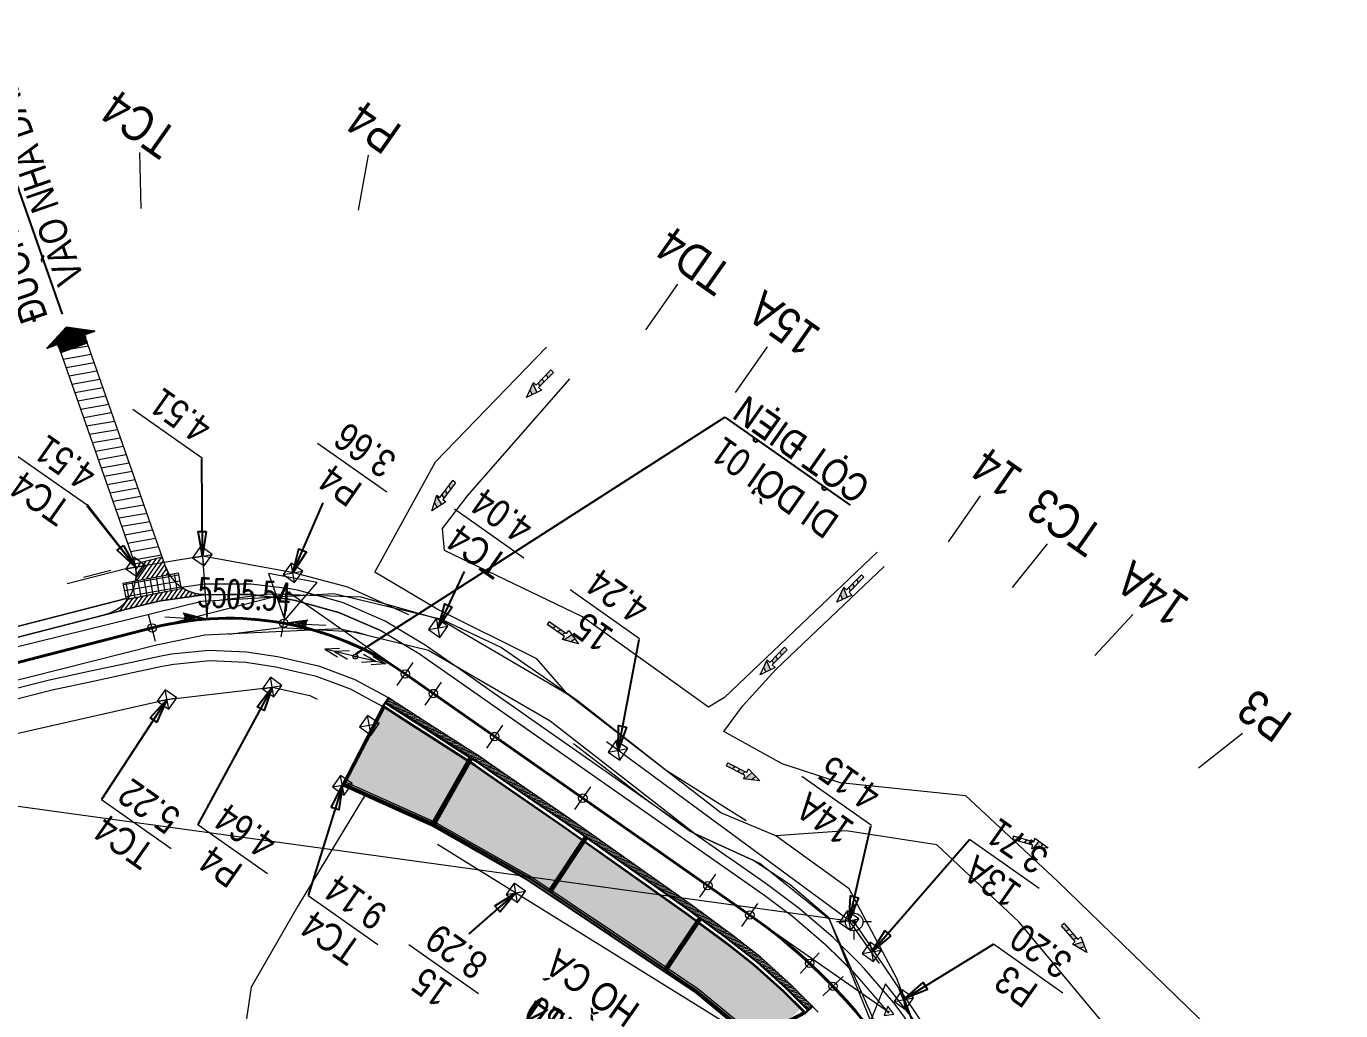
# Model space of a CAD drawing. Header units: metres. Extents: x 550976 to 551305, y 1838772 to 1839026.
# Drawn here: x 551086.4 to 551180.4, y 1838935.6 to 1839005.9 of the extents above; entities that cross this region are included whole.
import ezdxf
from ezdxf.enums import TextEntityAlignment as Align

# ---------------------------------------------------------------- set-up
doc = ezdxf.new("R2010")
doc.units = ezdxf.units.M
doc.header["$MEASUREMENT"] = 0
for name, pattern in [('ACAD_ISO02W100', [0.015, 0.012, -0.003]), ('DGN Style 2', [42.176187, 25.305712, -16.870475]), ('DGN Style 3', [59.046661, 42.176187, -16.870475])]:
    doc.linetypes.add(name, pattern=pattern)
for name, color, linetype, lineweight in [('Level 20', 7, 'Continuous', 0), ('Level 22', 7, 'Continuous', 0), ('Level 24', 7, 'Continuous', 0), ('Level 52', 7, 'Continuous', 0), ('Level 64', 230, 'Continuous', 0), ('Level 66', 30, 'Continuous', 0), ('Level 67', 7, 'Continuous', 0), ('Level 68', 6, 'Continuous', 0), ('Level 7', 7, 'Continuous', 0), ('Level 70', 4, 'Continuous', 0), ('Level 71', 3, 'Continuous', 0), ('Level 72', 6, 'Continuous', 0), ('Level 74', 3, 'Continuous', 0), ('Level 75', 3, 'Continuous', 0), ('Level 76', 3, 'Continuous', 0), ('Level 77', 5, 'Continuous', 0), ('Level 80', 3, 'Continuous', 0), ('Level 84', 120, 'Continuous', 30), ('Level 86', 4, 'Continuous', 0), ('Level 89', 2, 'Continuous', 0), ('Level 90', 6, 'Continuous', 0), ('Level 91', 252, 'Continuous', 0), ('Level 92', 3, 'ACAD_ISO02W100', 0), ('Level 93', 2, 'Continuous', 0), ('Level 96', 120, 'Continuous', 0)]:
    doc.layers.add(name, color=color, linetype=linetype, lineweight=lineweight)
doc.styles.add('1-Text', font='vnsimli.shx', dxfattribs={"width": 0.7})
doc.styles.add('3-Ghichu', font='')
doc.styles.add('4-Dim', font='vnsimli.shx', dxfattribs={"width": 0.6})
doc.styles.add('Style-ltypeshp', font='ltypeshp.shx')
doc.styles.get('3-Ghichu').set_extended_font_data('.VnArial NarrowH')
doc.linetypes.add('TALUY1DAI2NGANDUOI', pattern='A,0,["‚",Style-ltypeshp,S=0.001,R=0,X=0,Y=-0.001],0,["‚",Style-ltypeshp,S=0.0005,R=0,X=0,Y=-0.0005],0,["‚",Style-ltypeshp,S=0.0005,R=0,X=0,Y=-0.0005],0', length=0)
doc.linetypes.add('TALUY1DAI2NGANTREN', pattern='A,0,["‚",Style-ltypeshp,S=0.001,R=0,X=0,Y=0.001],0,["‚",Style-ltypeshp,S=0.0005,R=0,X=0,Y=0.0005],0,["‚",Style-ltypeshp,S=0.0005,R=0,X=0,Y=0.0005],0', length=0)
doc.dimstyles.new('D1000', dxfattribs={"dimtxt": 0.002, "dimasz": 0.0015, "dimexe": 0, "dimexo": 0, "dimgap": 0.0009, "dimtad": 1, "dimlfac": 1000, "dimzin": 0, "dimdsep": 46, "dimtxsty": '4-Dim', "dimblk": 'Muiten_PS', "dimcen": 9e-05, "dimclrd": 6, "dimclre": 6, "dimclrt": 2, "dimadec": 0, "dimazin": 2, "dimtfac": 0.347826, "dimtix": 1, "dimtofl": 0, "dimtmove": 0, "dimatfit": 3, "dimldrblk": 'Muiten_PS', "dimfxl": 0, "dimtolj": 1, "dimtzin": 0, "dimarcsym": 0})
doc.dimstyles.new('D500', dxfattribs={"dimscale": 0.5, "dimtxt": 0.002, "dimasz": 0.0015, "dimexe": 0, "dimexo": 0, "dimgap": 0.0008, "dimtad": 1, "dimlfac": 1000, "dimzin": 0, "dimdsep": 46, "dimtxsty": '4-Dim', "dimblk": 'Muiten_PS', "dimcen": 9e-05, "dimclrd": 6, "dimclre": 6, "dimclrt": 2, "dimaunit": 1, "dimadec": 1, "dimazin": 2, "dimtfac": 0.347826, "dimtix": 1, "dimtofl": 0, "dimtmove": 0, "dimatfit": 3, "dimldrblk": 'Muiten_PS', "dimfxl": 0, "dimtolj": 1, "dimtzin": 0, "dimarcsym": 0})
doc.dimstyles.get("Standard").update_dxf_attribs({"dimtxt": 0.002, "dimasz": 0.002, "dimexe": 0, "dimexo": 0, "dimgap": 0.0008, "dimtad": 1, "dimlfac": 1000, "dimzin": 0, "dimdsep": 46, "dimtxsty": '1-Text', "dimblk": 'Muiten_PS', "dimcen": 0.0001, "dimclrd": 6, "dimclre": 6, "dimclrt": 2, "dimaunit": 1, "dimadec": 1, "dimazin": 0, "dimtfac": 1, "dimtix": 1, "dimtofl": 0, "dimtmove": 1, "dimatfit": 3, "dimldrblk": 'Muiten_PS', "dimfxl": 0, "dimtolj": 1, "dimtzin": 0, "dimarcsym": 0})
pattern_1 = [(234.948746527, (-409.31931, 287.15449), (0.20465965712, -0.143577243138), [])]

# ---------------------------------------------------------------- blocks, each defined once
blk = doc.blocks.new('COT DIEN')
at = {"layer": 'Level 66', "color": 6, "ltscale": 0.1, "flags": 128}
for points in [[(-0.1232, -0.03), (-0.225, 0), (-0.1232, 0.03)], [(-0.225, 0), (0.225, 0)], [(-0.0514, -0.03), (-0.1532, 0), (-0.0514, 0.03)], [(0.0514, -0.03), (0.1532, 0), (0.0514, 0.03)], [(0.1232, -0.03), (0.225, 0), (0.1232, 0.03)]]:
    blk.add_lwpolyline(points, dxfattribs=at)
at = {"layer": 'Level 66', "color": 6, "ltscale": 0.1}
for radius in [0.017, 0.00454]:
    blk.add_circle((0, 0), radius, dxfattribs=at)
blk = doc.blocks.new('HUONG NUOC CHAY')
at = {"layer": 'Level 71', "ltscale": 0.1, "extrusion": (0, 0, -1)}
h = blk.add_hatch(color=6, dxfattribs=at)
h.paths.add_polyline_path([(0.02, -0.0081), (0.0043, 0.0139), (0.0437, 0.0232), (0.0594, 0.0013)])
h.paths.add_polyline_path([(0.0988, 0.0106), (0.0831, 0.0326), (0.1225, 0.042), (0.1382, 0.02)])
h.paths.add_polyline_path([(0.187, 0.0162), (0.1466, 0.0728), (0.1966, 0.0673), (0.2185, 0.0366)])
at = {"layer": 'Level 71', "color": 6, "linetype": 'Continuous', "ltscale": 0.1}
for p, q in [((-0.2555, 0.0608), (-0.1377, 0.0737)), ((-0.1561, -0.0039), (-0.2555, 0.0608)), ((-0.1498, 0.0228), (-0.1561, -0.0039)), ((-0.0029, -0.0122), (-0.1498, 0.0228)), ((-0.1377, 0.0737), (-0.144, 0.0471)), ((-0.144, 0.0471), (0.0029, 0.0122))]:
    blk.add_line(p, q, dxfattribs=at)
at = {"layer": 'Level 71', "color": 6, "ltscale": 0.1}
for p, q in [((-0.1966, 0.0673), (-0.2185, 0.0366)), ((-0.1466, 0.0728), (-0.187, 0.0162)), ((-0.1225, 0.042), (-0.1382, 0.02)), ((-0.0831, 0.0326), (-0.0988, 0.0106)), ((-0.0437, 0.0232), (-0.0594, 0.0013))]:
    blk.add_line(p, q, dxfattribs=at)
at = {"layer": 'Level 71', "color": 6, "linetype": 'Continuous', "ltscale": 0.1, "flags": 128}
blk.add_lwpolyline([(-0.0029, -0.0122), (0.0029, 0.0122)], dxfattribs=at)
blk = doc.blocks.new('Huongdi')
h = blk.add_hatch()
h.set_pattern_fill('ANSI31', color=252, style=0)
h.set_pattern_definition([(135, (146.729495, -280.011094), (0.0247276145, 0.0247276145), [])])
h.paths.add_polyline_path([(-0.47, 0.211), (-0.295, 0.211), (-0.295, 0.135), (0.295, 0.135), (0.295, 0.211), (0.489, 0.211), (0, 0.464)])
blk.add_line((0.318, 0), (-0.319, 0))
at = {"flags": 128}
blk.add_lwpolyline([(0.318, 0.188), (0.58, 0.188), (0, 0.49), (-0.566, 0.188), (-0.319, 0.188), (-0.319, 0.112), (0.318, 0.112)], close=True, dxfattribs=at)
at = {"color": 9, "flags": 128}
for points in [[(0, 0.464), (-0.47, 0.211), (-0.295, 0.211), (-0.295, 0.135), (0.295, 0.135), (0.295, 0.211), (0.489, 0.211)], [(-0.299, 0.057), (0.299, 0.057), (0.299, 0.02), (-0.299, 0.02)]]:
    blk.add_lwpolyline(points, close=True, dxfattribs=at)
at = {"flags": 128}
blk.add_lwpolyline([(-0.319, 0), (-0.319, 0.077), (0.318, 0.077), (0.318, 0)], dxfattribs=at)
blk = doc.blocks.new('KH_DINH')
at = {"layer": 'Level 76', "ltscale": 0.1, "flags": 128}
blk.add_lwpolyline([(0.1082, -0.1828), (0.1086, 0.1714), (-0.1995, -0.0039)], close=True, dxfattribs=at)
at = {"layer": 'Level 76', "ltscale": 0.1, "const_width": 0.01, "flags": 128}
blk.add_lwpolyline([(-0.005, 0, 1), (0.005, 0, 1), (-0.005, 0)], format="xyb", dxfattribs=at)
blk = doc.blocks.new('Muiten_PS')
at = {"layer": 'Level 86', "color": 252, "linetype": 'Continuous', "ltscale": 0.1}
blk.add_line((-0.1094, 0), (-0.0948, 0), dxfattribs=at)
at = {"layer": 'Level 86', "color": 252, "linetype": 'Continuous', "ltscale": 0.1, "flags": 128}
for points in [[(-0.1135, -0.022), (0, 0), (-0.1135, 0.022)], [(-0.1053, -0.0094), (-0.1053, -0.0095)]]:
    blk.add_lwpolyline(points, dxfattribs=at)
for points in [[(-0.1067, -0.0128), (-0.1045, -0.015, 0.248235), (-0.1024, -0.0156), (-0.028, 0), (-0.1024, 0.0156, 0.248235), (-0.1045, 0.015), (-0.1067, 0.0128)], [(-0.1052, -0.0091), (-0.1037, -0.0105, 0.254651), (-0.1016, -0.0111), (-0.0559, 0), (-0.1016, 0.0111, 0.254651), (-0.1037, 0.0105), (-0.1052, 0.0091)], [(-0.1042, -0.0049), (-0.1015, -0.0075, 0.259093), (-0.0994, -0.0081), (-0.0699, 0), (-0.0994, 0.0081, 0.259093), (-0.1015, 0.0075), (-0.1042, 0.0049)], [(-0.1038, 0), (-0.0991, -0.0046, 0.274095), (-0.0969, -0.0052), (-0.0839, 0), (-0.0969, 0.0052, 0.274095), (-0.0991, 0.0046), (-0.1038, 0)]]:
    blk.add_lwpolyline(points, format="xyb", dxfattribs=at)
at = {"layer": 'Level 86', "color": 252, "linetype": 'Continuous', "ltscale": 0.1}
blk.add_arc((-0.1335, 0), 0.0296, 312.23418, 47.76582, dxfattribs=at)
blk = doc.blocks.new('GCMTL_1')
at = {"layer": 'Level 91', "ltscale": 0.1}
h = blk.add_hatch(dxfattribs=at)
h.set_pattern_fill('PAVIMENTO02', color=256, style=0)
h.set_pattern_definition([(315, (-542.28505, -854.52232), (-4e-09, 0.090000004), [0.0212132034, -0.106066017]), (0, (-542.27005, -854.53732), (0, 0.09), [0.06, -0.03]), (45, (-542.21005, -854.53732), (4e-09, 0.090000004), [0.0212132034, -0.106066017]), (135, (-542.19505, -854.46232), (5e-18, 0.09), [0.0212132034, -0.106066017]), (225, (-542.27005, -854.44732), (-4e-09, 0.090000004), [0.0212132034, -0.106066017]), (270, (-542.28505, -854.46232), (0.09, 6e-18), [0.06, -0.03])])
h.paths.add_polyline_path([(2.6634, 0.2487), (3.3124, 0.254), (3.4314, 0.2541), (3.6124, 0.2613), (3.9124, 0.2733), (3.9674, 0.2755), (4.2107, 0.2852), (4.1275, 0.9003), (3.4309, 0.7659), (2.663, 0.6928), (1.572, 0.6691), (1.206, 0.6628), (0.6637, 0.7039), (0.554, 0.4889), (0.5264, 0.3399), (0.6972, 0.3104), (0.6991, 0.3101), (0.9763, 0.2752), (1.2064, 0.2622), (1.2594, 0.2609), (1.5594, 0.2537), (1.5724, 0.2534)])
h = blk.add_hatch(dxfattribs=at)
h.set_pattern_fill('ANSI31', color=256, style=0)
h.set_pattern_definition([(45, (15.80167, 18.976031), (-0.007071068, 0.007071068), [])])
h.paths.add_polyline_path([(4.2125, 0.2103), (4.2124, 0.2553), (3.9686, 0.2455), (3.9136, 0.2433), (3.6136, 0.2314), (3.432, 0.2241), (3.3126, 0.224), (2.6635, 0.2187), (1.572, 0.2234), (1.5587, 0.2237), (1.2587, 0.2309), (1.2052, 0.2322), (0.9736, 0.2453), (0.6948, 0.2804), (0.6922, 0.2808), (0.4758, 0.3182), (0.4668, 0.2742), (0.4673, 0.2741), (0.687, 0.236), (0.6889, 0.2357), (0.9717, 0.2003), (1.2065, 0.1872), (1.2595, 0.1859), (1.5595, 0.1787), (1.5725, 0.1784), (2.6635, 0.1737), (3.3125, 0.179), (3.4315, 0.1791), (3.6125, 0.1863), (3.9125, 0.1983), (3.9675, 0.2005)])
at = {"layer": 'Level 84', "color": 4, "ltscale": 0.1, "flags": 128}
for points in [[(0.6637, 0.7039), (1.206, 0.6628), (1.572, 0.6691), (2.663, 0.6928), (3.4309, 0.7659), (4.1275, 0.9003)], [(0.6711, 0.7184), (1.2064, 0.6778), (1.5717, 0.6841), (2.6621, 0.7078), (3.4287, 0.7808), (4.1254, 0.9152)], [(4.1176, 0.8984), (4.2007, 0.2848)], [(4.1254, 0.9152), (4.2124, 0.2728), (4.2125, 0.2103)], [(3.4749, 0.2253), (3.4236, 0.7652)], [(3.4849, 0.2262), (3.4335, 0.7662)], [(3.4948, 0.2272), (3.4435, 0.7671)], [(0.6711, 0.7184), (0.4819, 0.3476), (0.4668, 0.2742)], [(0.4922, 0.3459), (0.6745, 0.7031)], [(1.4749, 0.2253), (1.4672, 0.6673)], [(1.4849, 0.2255), (1.4772, 0.6675)], [(1.4949, 0.2257), (1.4872, 0.6677)], [(2.4749, 0.2192), (2.4647, 0.6885)], [(2.4849, 0.2195), (2.4747, 0.6888)], [(2.4949, 0.2197), (2.4847, 0.689)], [(0.4758, 0.3183), (0.4763, 0.3182), (0.6922, 0.2808), (0.6948, 0.2804), (0.9736, 0.2453), (1.2052, 0.2322), (1.2587, 0.2309), (1.5587, 0.2237), (1.572, 0.2234), (2.6635, 0.2187), (3.3126, 0.224), (3.432, 0.2241), (3.6136, 0.2314), (3.9136, 0.2433), (3.9686, 0.2455), (4.2124, 0.2553)], [(0.4913, 0.3442), (0.6991, 0.3101), (0.9763, 0.2752), (1.2064, 0.2622), (1.2594, 0.2609), (1.5594, 0.2537), (1.5724, 0.2534), (2.6634, 0.2487), (3.3124, 0.254), (3.4314, 0.2541), (3.6124, 0.2613), (3.9124, 0.2733), (3.9674, 0.2755), (4.2112, 0.2853)]]:
    blk.add_lwpolyline(points, dxfattribs=at)
at = {"layer": 'Level 92', "linetype": 'Continuous', "ltscale": 0.5, "flags": 128}
blk.add_lwpolyline([(0.6563, 0.6894), (1.2056, 0.6478), (1.5723, 0.6542), (2.6638, 0.6779), (3.433, 0.751), (4.1295, 0.8854)], dxfattribs=at)
at = {"layer": 'Level 77', "ltscale": 0.1, "xscale": 0.2, "yscale": 0.2, "zscale": 0.2, "rotation": 253.2588317939531}
blk.add_blockref('KH_DINH', (-0.0003, -0.001), dxfattribs=at)
blk = doc.blocks.new('*D254')
at = {"layer": 'Defpoints'}
for p in [(551099.339, 1838963.559), (551099.34, 1838963.569), (551102.088, 1838963.41), (551104.837, 1838963.271)]:
    blk.add_point(p, dxfattribs=at)
at = {"layer": 'Level 96', "color": 6}
for p, q in [((551099.393, 1838964.547), (551099.339, 1838963.559)), ((551104.89, 1838964.248), (551104.837, 1838963.26)), ((551096.344, 1838963.722), (551097.842, 1838963.64)), ((551107.832, 1838963.098), (551106.335, 1838963.179))]:
    blk.add_line(p, q, dxfattribs=at)
at = {"layer": 'Level 96', "color": 6, "xscale": 15, "yscale": 15, "zscale": 15}
for p, rotation in [((551099.339, 1838963.559), 356.8928870466156), ((551104.837, 1838963.26), 176.8928870466156)]:
    blk.add_blockref('Muiten_PS', p, dxfattribs=dict(at, rotation=rotation))
at = {"layer": 'Level 96', "color": 2, "linetype": 'Continuous', "style": '4-Dim', "width": 0.6}
blk.add_text('5505.54', height=2, rotation=356.89289, dxfattribs=at).set_placement((551098.692, 1838965.497), align=Align.MIDDLE_LEFT)
blk = doc.blocks.new('DKCDV')
at = {"layer": 'Level 7', "linetype": 'Continuous', "lineweight": 0}
h = blk.add_hatch(color=1, dxfattribs=at)
edge = h.paths.add_edge_path()
edge.add_arc((0, 0), 1.5, 270, 630)
at = {"layer": 'Level 7', "color": 1, "linetype": 'Continuous', "lineweight": 0}
for p, q in [((0, 6.24), (0, 12.49)), ((-6.25, -0.01), (-12.5, -0.01)), ((0, -12.51), (0, -6.26)), ((12.5, -0.01), (6.25, -0.01))]:
    blk.add_line(p, q, dxfattribs=at)
blk.add_circle((0, 0), 6.25, dxfattribs=at)

msp = doc.modelspace()

# ---------------------------------------------------------------- hatches: boundary and pattern name
at = {"layer": 'Level 90'}
h = msp.add_hatch(dxfattribs=at)
h.set_pattern_fill('ANSI31', color=252, style=0)
h.set_pattern_definition(pattern_1)
h.paths.add_polyline_path([(551096.656674, 1838966.749496, -0.053004588), (551096.384737, 1838967.322516), (551096.151412, 1838967.988071), (551094.190869, 1838967.49812, -0.101067372), (551094.243004, 1838966.298707)])
h = msp.add_hatch(dxfattribs=at)
h.set_pattern_fill('ANSI31', color=252, style=0)
h.set_pattern_definition(pattern_1)
h.paths.add_polyline_path([(551099.224904, 1838965.315026, -0.147763171), (551097.562275, 1838965.811847), (551097.507316, 1838965.728648), (551093.68312, 1838964.974433, -0.086818579), (551092.930504, 1838964.26536), (551093.025093, 1838964.121743), (551094.991168, 1838964.627163), (551096.010755, 1838964.865442)])
at = {"layer": 'Level 91', "ltscale": 2}
h = msp.add_hatch(dxfattribs=at)
h.set_pattern_fill('ANSI37', color=256, style=0)
h.set_pattern_definition([(189.948746527, (-409.3193, 287.1545), (0.07558563099, -0.43092117886), []), (279.948746527, (-409.3193, 287.1545), (0.43092117886, 0.07558563099), [])])
h.paths.add_polyline_path([(551093.362402, 1838966.134241), (551093.582711, 1838964.95463), (551097.507316, 1838965.728648), (551097.294413, 1838966.868603)])
at = {"layer": 'Level 93', "linetype": 'Continuous'}
h = msp.add_hatch(dxfattribs=at)
h.set_pattern_fill('ANSI31', color=252, style=0)
h.set_pattern_definition([(189.94874653, (1497340.0954, 1184684.37513), (0.10797947285, -0.61560168408), [])])
h.paths.add_polyline_path([(551094.203318, 1838967.501231), (551096.151412, 1838967.988071), (551090.776277, 1838983.320497), (551088.893008, 1838982.647222)])

# ---------------------------------------------------------------- linework, layer by layer
at = {"layer": 'Level 20', "color": 1}
for p, q in [((551094.647222, 1838992.912842), (551094.543044, 1838996.911485)), ((551110.188422, 1838992.789936), (551110.903203, 1838996.725554)), ((551130.717595, 1838984.231626), (551133.010657, 1838987.509104)), ((551137.116917, 1838979.754368), (551139.409987, 1838983.031841)), ((551152.348973, 1838969.097325), (551154.642043, 1838972.374798)), ((551156.929292, 1838965.813246), (551159.433219, 1838968.932597)), ((551162.818685, 1838960.968504), (551165.53873, 1838963.901311)), ((551170.215514, 1838952.948457), (551173.358305, 1838955.422899))]:
    msp.add_line(p, q, dxfattribs=at)
at = {"layer": 'Level 20', "color": 1, "linetype": 'Continuous', "lineweight": 40, "ltscale": 3, "flags": 128}
msp.add_lwpolyline([(551218.35876, 1838835.408183), (551213.881343, 1838842.949114, 0.06205563), (551191.144832, 1838872.259151), (551168.739075, 1838894.740469, -0.102943071), (551156.934611, 1838912.814982), (551152.458859, 1838924.239541, 0.14779224), (551138.149836, 1838942.418117), (551113.519626, 1838959.650538, 0.218927993), (551095.426875, 1838962.932271), (551069.838845, 1838956.354343, -0.224879639), (551051.339595, 1838959.927037), (551027.993448, 1838977.062936, 0.123140135), (551013.61541, 1838982.941707), (551006.597863, 1838983.952715)], format="xyb", dxfattribs=at)
at = {"layer": 'Level 22', "color": 2, "linetype": 'Continuous', "lineweight": 0, "flags": 128}
msp.add_lwpolyline([(551215.257, 1838840.044), (551214.266, 1838840.438), (551145.607, 1838941.924), (551059.743, 1838953.759), (551006.578, 1838983.964), (551008.768, 1838987.987)], dxfattribs=at)
at = {"layer": 'Level 22', "color": 30, "linetype": 'DGN Style 3', "lineweight": 0, "flags": 128}
for points in [[(551100.36, 1838964.94), (551103.8, 1838965.37), (551110.34, 1838965.16), (551116.31, 1838963.47), (551120.41, 1838961.53), (551125.8, 1838957.77), (551132.17, 1838952.78), (551139.25, 1838948.33), (551141.99, 1838946.84), (551144.68, 1838944.79), (551146.6, 1838942.38), (551150.48, 1838933.08), (551150.48, 1838933.08), (551155.36, 1838921.04), (551156.88, 1838914.84), (551157.83, 1838908.77), (551161.58, 1838901.86), (551163.55, 1838899.19), (551168.94, 1838894.16), (551187.47, 1838876.69), (551198, 1838864.12), (551207.19, 1838852), (551213.21, 1838844.17), (551216.24, 1838841.09), (551222.28, 1838844.1), (551222.28, 1838844.1), (551260.88, 1838863.36), (551303.89, 1838885.27), (551303.11, 1838887.97)], [(551000, 1838859.19), (551005.08, 1838856.32), (551019.43, 1838848.92), (551023.83, 1838846.81), (551041.31, 1838839.14), (551046.58, 1838836.83), (551062.45, 1838833.66), (551074.19, 1838831.66), (551078.24, 1838830.64), (551081.41, 1838829.13), (551089.3, 1838821.38), (551097.43, 1838811.9), (551105.67, 1838800.15), (551111.12, 1838791.84), (551113.6, 1838791.03), (551116.27, 1838790.81), (551124.14, 1838795.17), (551162.54, 1838814.39), (551212.16, 1838839.07), (551210.88, 1838841.76), (551201.62, 1838856.28), (551196.63, 1838862.95), (551186.06, 1838875.12), (551169.67, 1838889.98), (551161.82, 1838897.16), (551159.12, 1838901.28), (551156.08, 1838906.76), (551154.89, 1838909.88), (551154.32, 1838914.43), (551152.88, 1838920.42), (551148.22, 1838932.18), (551143.79, 1838942.21), (551141.03, 1838944.58), (551138.36, 1838946.34), (551133.88, 1838948.39), (551130.63, 1838950.74), (551124.53, 1838955.45), (551115.63, 1838960.98), (551110, 1838962.64), (551104.64, 1838962.93), (551100.92, 1838962.47)]]:
    msp.add_lwpolyline(points, dxfattribs=at)
at = {"layer": 'Level 24', "color": 3, "flags": 128}
msp.add_lwpolyline([(551143.023734, 1838935.471417), (551142.613541, 1838935.90614), (551141.032995, 1838937.478738), (551141.019414, 1838937.492009), (551138.906987, 1838939.405653), (551137.060628, 1838940.861318), (551136.633959, 1838941.176006), (551134.218849, 1838942.957261), (551134.114194, 1838943.034449), (551125.208423, 1838949.336731), (551119.864193, 1838953.019318), (551118.889145, 1838953.701506), (551117.365736, 1838954.681446), (551114.84075, 1838956.305655), (551114.377836, 1838956.603427), (551112.315764, 1838957.929865), (551109.939982, 1838959.225585), (551107.42474, 1838960.180097), (551104.818424, 1838960.779656), (551104.399598, 1838960.860451), (551102.183288, 1838961.212495), (551099.500338, 1838961.320755), (551096.811831, 1838961.061147), (551095.949723, 1838960.8984), (551093.963993, 1838960.469439), (551091.029416, 1838959.835506), (551088.09484, 1838959.201573), (551079.949965, 1838957.146714)], dxfattribs=at)
at = {"layer": 'Level 52', "color": 1, "linetype": 'DGN Style 2', "lineweight": 0, "flags": 128}
msp.add_lwpolyline([(551219.3269, 1838842.6413), (551216.031, 1838844.2255), (551216.0965, 1838844.1993), (551212.8979, 1838849.4623), (551210.2726, 1838853.3728), (551206.0322, 1838860.3219), (551200.3475, 1838867.6502), (551193.4675, 1838874.5696), (551181.5469, 1838888.091), (551173.553, 1838895.9583), (551175.4096, 1838899.0962), (551170.1636, 1838902.5731), (551168.164, 1838901.3355), (551165.05, 1838905.2231), (551160.6301, 1838913.0087), (551158.6108, 1838917.205), (551155.6988, 1838925.5089), (551154.3966, 1838928.4978), (551151.4275, 1838933.4943), (551149.2043, 1838936.4386), (551145.2409, 1838942.0158), (551118.3652, 1838961.8229), (551109.4114, 1838965.8357), (551105.5522, 1838966.8614), (551099.019, 1838968.0695), (551093.5396, 1838967.1622), (551068.7175, 1838960.7164), (551061.0483, 1838960.5384), (551053.747, 1838963.2069), (551030.0992, 1838980.0849), (551026.2921, 1838982.4782), (551022.5629, 1838984.318), (551021.3668, 1838984.7819), (551017.9012, 1838984.7491), (551009.8483, 1838986.2448), (551006.8089, 1838988.8658), (551008.3517, 1838983.7), (551008.4928, 1838979.073), (551009.717, 1838980.5066), (551013.2014, 1838980.0381), (551020.2242, 1838978.5507), (551026.5142, 1838975.0476), (551037.9997, 1838966.6182), (551049.7388, 1838957.7461), (551053.3839, 1838955.5727), (551059.5817, 1838953.1713), (551064.0769, 1838952.9907), (551067.2366, 1838952.8274), (551070.5858, 1838953.4488), (551075.2334, 1838955.1598), (551075.6195, 1838953.6581), (551080.5629, 1838954.2106), (551096.4887, 1838957.8196), (551099.7227, 1838958.2031), (551104.0088, 1838958.7086), (551106.6999, 1838958.1167), (551110.95, 1838955.9777), (551109.0225, 1838951.6915), (551138.4312, 1838933.4638), (551140.9483, 1838934.3098), (551145.8928, 1838929.8767), (551149.8694, 1838923.2231), (551154.4587, 1838910.7054), (551156.1764, 1838905.9541), (551158.9173, 1838901.2201), (551163.8126, 1838894.3269), (551162.0606, 1838890.3468), (551167.4408, 1838886.7812), (551175.7997, 1838882.9293), (551189.0696, 1838870.1962), (551195.7806, 1838863.6438), (551201.3352, 1838856.6995), (551205.8393, 1838850.3041), (551211.4503, 1838841.9142), (551210.7922, 1838838.4064), (551219.3269, 1838842.6413)], dxfattribs=at)
at = {"layer": 'Level 64', "color": 252, "linetype": 'TALUY1DAI2NGANDUOI', "ltscale": 700}
msp.add_lwpolyline([(551171.349281, 1838901.787117), (551174.028077, 1838904.319714), (551177.871187, 1838907.184725), (551177.949427, 1838908.999073), (551176.245252, 1838913.772321), (551172.801504, 1838923.103364), (551167.28673, 1838930.037668), (551157.377856, 1838941.934735), (551151.506784, 1838947.429397), (551145.046556, 1838948.441737), (551140.017317, 1838948.076118), (551136.073789, 1838949.712718), (551125.139147, 1838958.188705), (551122.935289, 1838960.724799), (551115.808744, 1838964.263437), (551111.35521, 1838966.927941), (551115.683609, 1838974.803648), (551123.610592, 1838982.997868)], dxfattribs=at)
at = {"layer": 'Level 64', "color": 252, "linetype": 'TALUY1DAI2NGANTREN', "ltscale": 700}
for points in [[(551135.200512, 1838957.275746), (551126.188602, 1838963.71713), (551116.331364, 1838968.460933), (551116.181653, 1838970.041208), (551117.966186, 1838972.374466), (551125.291836, 1838980.727437)], [(551174.962236, 1838899.392462), (551176.934007, 1838901.136187), (551182.099702, 1838906.032939), (551181.868023, 1838908.084115), (551181.051931, 1838912.676344), (551178.135564, 1838925.1746), (551171.708497, 1838933.641496), (551160.131457, 1838944.836301), (551153.584423, 1838950.933841), (551144.59748, 1838951.876485), (551140.45116, 1838953.232116), (551136.299676, 1838955.534932)]]:
    msp.add_lwpolyline(points, dxfattribs=at)
at = {"layer": 'Level 64', "color": 252, "linetype": 'TALUY1DAI2NGANTREN', "ltscale": 200}
for points in [[(551147.262616, 1838968.348996), (551136.333663, 1838957.964594), (551135.200512, 1838957.275746)], [(551136.299676, 1838955.534932), (551137.633204, 1838957.342456), (551140.005261, 1838959.963111), (551147.748098, 1838967.320151)]]:
    msp.add_lwpolyline(points, dxfattribs=at)
at = {"layer": 'Level 64', "color": 252, "linetype": 'TALUY1DAI2NGANTREN', "ltscale": 1000}
msp.add_lwpolyline([(551110.683231, 1838951.033992), (551110.516286, 1838950.766883), (551105.854057, 1838943.106476), (551102.49734, 1838937.255873), (551101.53492, 1838930.701231)], dxfattribs=at)
at = {"layer": 'Level 67', "color": 62, "linetype": 'Continuous', "ltscale": 5, "flags": 128}
for points in [[(551166.458433, 1838896.420687), (551162.866763, 1838900.222934), (551157.7153, 1838909.261693), (551156.313414, 1838917.593934), (551148.658356, 1838937.885729), (551145.260455, 1838944.292167), (551140.017317, 1838948.076118), (551136.073789, 1838949.712718), (551125.139147, 1838958.188705), (551115.921245, 1838963.573967), (551108.406552, 1838965.377442), (551098.975228, 1838964.813321), (551078.935331, 1838959.886522), (551069.318976, 1838957.207537), (551064.082057, 1838956.271831), (551059.912192, 1838956.517981), (551054.12708, 1838958.361348), (551040.032622, 1838968.890219), (551030.436774, 1838975.908216), (551021.368544, 1838981.245812), (551015.652153, 1838983.095871), (551009.601979, 1838984.851662), (551008.064688, 1838985.396921)], [(551164.88818, 1838894.268759), (551160.889413, 1838898.791301), (551155.36184, 1838908.400767), (551153.874896, 1838917.421565), (551143.845062, 1838942.100761), (551138.857753, 1838946.09931), (551134.219857, 1838948.214378), (551123.867875, 1838956.266992), (551115.174497, 1838961.309412), (551108.837175, 1838962.863869), (551099.183134, 1838962.406852), (551095.737932, 1838961.701837), (551079.872332, 1838957.712429), (551070.158791, 1838954.898577), (551064.740455, 1838953.793349)]]:
    msp.add_lwpolyline(points, dxfattribs=at)
at = {"layer": 'Level 68', "linetype": 'Continuous', "ltscale": 5, "flags": 128}
for points in [[(551096.384737, 1838967.322517), (551090.776277, 1838983.320497)], [(551094.111415, 1838967.763356), (551088.893008, 1838982.647222)]]:
    msp.add_lwpolyline(points, dxfattribs=at)
at = {"layer": 'Level 72'}
for p, q in [((551104.658706, 1838962.287112), (551105.016097, 1838964.254921)), ((551095.675848, 1838961.963761), (551095.177902, 1838963.900781)), ((551112.94636, 1838958.831169), (551114.092892, 1838960.469908)), ((551114.953811, 1838957.426665), (551116.100346, 1838959.065401)), ((551119.345625, 1838954.353951), (551120.49216, 1838955.992687)), ((551125.638373, 1838949.951256), (551126.784908, 1838951.589993)), ((551134.577681, 1838943.696908), (551135.724216, 1838945.335645)), ((551137.576568, 1838941.59875), (551138.723105, 1838943.237485)), ((551141.738336, 1838938.239252), (551143.098359, 1838939.705655)), ((551143.371537, 1838936.632736), (551144.815339, 1838938.016729))]:
    msp.add_line(p, q, dxfattribs=at)
at = {"layer": 'Level 74'}
for centre in [(551104.837402, 1838963.271017), (551095.426875, 1838962.932271), (551113.519626, 1838959.650538), (551115.527078, 1838958.246033), (551119.918892, 1838955.173319), (551126.211641, 1838950.770625), (551135.150949, 1838944.516277), (551138.149836, 1838942.418117), (551142.418348, 1838938.972453), (551144.093438, 1838937.324733)]:
    msp.add_circle(centre, 0.3, dxfattribs=at)
for p in [(551104.837402, 1838963.271017), (551095.426875, 1838962.932271), (551113.519626, 1838959.650538), (551115.527078, 1838958.246033), (551119.918892, 1838955.173319), (551126.211641, 1838950.770625), (551135.150949, 1838944.516277), (551138.149836, 1838942.418117), (551142.418348, 1838938.972453), (551144.093438, 1838937.324733)]:
    msp.add_point(p, dxfattribs=at)
at = {"layer": 'Level 75'}
for p, q in [((551095.426875, 1838962.932271), (551105.227883, 1838965.451821)), ((551113.519626, 1838959.650538), (551105.227883, 1838965.451821)), ((551138.149836, 1838942.418117), (551148.050994, 1838935.490815))]:
    msp.add_line(p, q, dxfattribs=at)
at = {"layer": 'Level 80', "color": 5, "flags": 128}
for points in [[(551150.330042, 1838933.589377), (551148.608826, 1838935.936666), (551148.437227, 1838936.153161), (551146.357577, 1838938.567865), (551145.898189, 1838939.054725), (551144.118376, 1838940.805458), (551144.102791, 1838940.819904), (551141.685554, 1838942.896609), (551139.583005, 1838944.466538), (551139.14874, 1838944.77037), (551136.690635, 1838946.490173), (551136.584117, 1838946.564697), (551127.644809, 1838952.819046), (551122.327109, 1838956.539552), (551121.352061, 1838957.22174), (551119.869004, 1838958.259354), (551117.4109, 1838959.979157), (551116.960247, 1838960.294454), (551114.952795, 1838961.698959), (551112.09353, 1838963.421913), (551109.026621, 1838964.740259), (551105.808988, 1838965.62953), (551105.28414, 1838965.730778), (551102.500347, 1838966.073221), (551099.162104, 1838966.063098), (551097.529174, 1838965.83403)], [(551142.072116, 1838935.387142), (551140.522986, 1838936.928837), (551140.509681, 1838936.941853), (551138.439923, 1838938.818839), (551136.630678, 1838940.246792), (551136.204008, 1838940.56148), (551133.788899, 1838942.342735), (551133.684244, 1838942.419923), (551124.778472, 1838948.722204), (551119.434242, 1838952.404792), (551118.459194, 1838953.08698), (551116.935786, 1838954.06692), (551114.4108, 1838955.691129), (551113.947886, 1838955.988901), (551111.885814, 1838957.315339), (551109.597545, 1838958.558324), (551107.176172, 1838959.472485), (551104.668338, 1838960.044826), (551104.265577, 1838960.122522), (551102.134471, 1838960.464086), (551099.553694, 1838960.572656), (551096.966371, 1838960.327241), (551096.136455, 1838960.172018), (551094.150724, 1838959.743056), (551091.216148, 1838959.109123), (551088.281571, 1838958.475191), (551080.136697, 1838956.420332)]]:
    msp.add_lwpolyline(points, dxfattribs=at)
at = {"layer": 'Level 80', "color": 5, "const_width": 0.1, "flags": 128}
msp.add_lwpolyline([(551093.762399, 1838965.085668), (551089.932832, 1838964.1012), (551087.027303, 1838963.354274), (551078.89182, 1838961.262881)], dxfattribs=at)
at = {"layer": 'Level 80', "const_width": 0.1, "flags": 128}
msp.add_lwpolyline([(551148.019552, 1838935.472708), (551147.850983, 1838935.685382), (551145.808042, 1838938.057461), (551145.356764, 1838938.535727), (551143.608367, 1838940.255556), (551143.593058, 1838940.269748), (551141.21849, 1838942.309795), (551139.153055, 1838943.852012), (551138.718789, 1838944.155844), (551136.260684, 1838945.875646), (551136.154167, 1838945.950171), (551127.214859, 1838952.204519), (551121.897159, 1838955.925025), (551120.92211, 1838956.607214), (551119.439054, 1838957.644828), (551116.980949, 1838959.36463), (551116.530296, 1838959.679928), (551114.522844, 1838961.084433), (551111.751093, 1838962.754652), (551108.778053, 1838964.032648), (551105.658903, 1838964.894701), (551105.150118, 1838964.992849), (551102.451529, 1838965.324811), (551099.215461, 1838965.314998), (551096.010755, 1838964.865442), (551094.991168, 1838964.627163), (551093.025093, 1838964.121743), (551090.119564, 1838963.374818), (551087.214034, 1838962.627892), (551079.078552, 1838960.536499)], dxfattribs=at)
at = {"layer": 'Level 90', "flags": 128}
for points in [[(551096.151412, 1838967.988071), (551094.190869, 1838967.49812)], [(551090.52159, 1838966.566665), (551092.478571, 1838967.063652)]]:
    msp.add_lwpolyline(points, dxfattribs=at)
at = {"layer": 'Level 90', "linetype": 'Continuous', "ltscale": 2, "flags": 128}
for points in [[(551094.190869, 1838967.49812, -0.10106738), (551094.243004, 1838966.298707), (551096.656674, 1838966.749495, -0.053004606), (551096.384737, 1838967.322517), (551096.151412, 1838967.988071)], [(551093.68312, 1838964.974433, -0.170935848), (551092.027303, 1838963.865241), (551093.025093, 1838964.121743), (551094.991168, 1838964.627163), (551096.010755, 1838964.865442), (551099.215566, 1838965.315013, -0.155316648), (551097.481448, 1838965.867156), (551097.507316, 1838965.728648)]]:
    msp.add_lwpolyline(points, format="xyb", close=True, dxfattribs=at)
msp.add_lwpolyline([(551097.294413, 1838966.868603), (551097.507316, 1838965.728648), (551093.582711, 1838964.95463), (551093.362402, 1838966.134241), (551097.294413, 1838966.868603)], dxfattribs=at)
at = {"layer": 'Level 90'}
for centre, start, end in [((551091.280377, 1838966.77077), 284.41688388, 14.0311707), ((551099.215806, 1838968.315013), 199.31928908, 270.17375423)]:
    msp.add_arc(centre, 3, start, end, dxfattribs=at)
at = {"layer": 'Level 96', "color": 4, "flags": 128}
for points in [[(551094.049018, 1838978.560273), (551099.021312, 1838975.072003)], [(551112.214126, 1838972.628691), (551107.241832, 1838976.116961)], [(551085.811291, 1838975.207448), (551090.783584, 1838971.719178)], [(551122.006081, 1838967.927293), (551117.033788, 1838971.415563)], [(551130.271876, 1838962.162149), (551125.299583, 1838965.650419)], [(551146.843064, 1838948.817627), (551141.87077, 1838952.305897)], [(551091.810852, 1838950.662977), (551096.783146, 1838947.174707)], [(551098.695014, 1838948.882689), (551103.667307, 1838945.394419)], [(551158.827152, 1838944.323279), (551153.854858, 1838947.811549)], [(551106.582527, 1838943.805687), (551111.554821, 1838940.317417)], [(551118.758638, 1838936.790961), (551113.786345, 1838940.279231)], [(551160.52974, 1838936.842834), (551155.557447, 1838940.331105)]]:
    msp.add_lwpolyline(points, dxfattribs=at)
at = {"layer": 'Level 96', "flags": 128}
for points in [[(551098.986141, 1838975.02187), (551099.019002, 1838968.06952)], [(551105.491612, 1838966.873129), (551107.663011, 1838971.877556)], [(551094.236088, 1838967.284361), (551090.748414, 1838971.669045)], [(551094.358253, 1838966.587888), (551094.113923, 1838967.980835)], [(551098.322528, 1838967.947355), (551099.715476, 1838968.191685)], [(551099.141167, 1838967.373046), (551098.896837, 1838968.765994)], [(551099.019002, 1838968.06952), (551099.339958, 1838963.569432), (551099.339958, 1838963.569432)], [(551093.539614, 1838967.162196), (551094.932562, 1838967.406526)], [(551105.613777, 1838966.176655), (551105.369447, 1838967.569602)], [(551104.795138, 1838966.750964), (551106.188086, 1838966.995293)], [(551115.869013, 1838962.941626), (551117.74369, 1838966.973606)], [(551115.991178, 1838962.245152), (551115.746849, 1838963.6381)], [(551115.17254, 1838962.819461), (551116.565487, 1838963.063791)], [(551130.236706, 1838962.112016), (551128.728307, 1838954.185399)], [(551104.008787, 1838958.708627), (551098.676577, 1838948.856408)], [(551103.312313, 1838958.586463), (551104.705261, 1838958.830792)], [(551104.130952, 1838958.012154), (551103.886622, 1838959.405101)], [(551096.488721, 1838957.819585), (551091.810852, 1838950.662977)], [(551095.792247, 1838957.69742), (551097.185194, 1838957.94175)], [(551096.610885, 1838957.123111), (551096.366556, 1838958.516059)], [(551111.072131, 1838955.281263), (551110.827801, 1838956.674211)], [(551110.253493, 1838955.855572), (551111.64644, 1838956.099902)], [(551128.850472, 1838953.488926), (551128.606143, 1838954.881873)], [(551128.031834, 1838954.063235), (551129.424781, 1838954.307564)], [(551109.144675, 1838950.994981), (551108.900345, 1838952.387928)], [(551109.02251, 1838951.691455), (551106.582527, 1838943.805687)], [(551108.326036, 1838951.56929), (551109.718984, 1838951.813619)], [(551146.807894, 1838948.767494), (551145.240867, 1838942.01575)], [(551146.866425, 1838939.791916), (551153.836421, 1838947.785268)], [(551121.550384, 1838943.305878), (551121.306054, 1838944.698826)], [(551118.064915, 1838941.075675), (551121.428219, 1838944.002352)], [(551120.731745, 1838943.880187), (551122.124693, 1838944.124517)], [(551145.363032, 1838941.319277), (551145.118703, 1838942.712224)], [(551144.544394, 1838941.893586), (551145.937341, 1838942.137915)], [(551146.169951, 1838939.669751), (551147.562899, 1838939.914081)], [(551146.98859, 1838939.095442), (551146.74426, 1838940.48839)], [(551155.557447, 1838940.331105), (551149.157409, 1838936.368587)], [(551149.279574, 1838935.672113), (551149.035244, 1838937.065061)], [(551148.460935, 1838936.246422), (551149.853883, 1838936.490752)]]:
    msp.add_lwpolyline(points, dxfattribs=at)
for points in [[(551094.932562, 1838967.406526), (551094.113923, 1838967.980835), (551093.539614, 1838967.162196), (551094.358253, 1838966.587888)], [(551099.715476, 1838968.191685), (551098.896837, 1838968.765994), (551098.322528, 1838967.947355), (551099.141167, 1838967.373046)], [(551106.188086, 1838966.995293), (551105.369447, 1838967.569602), (551104.795138, 1838966.750964), (551105.613777, 1838966.176655)], [(551116.565487, 1838963.063791), (551115.746849, 1838963.6381), (551115.17254, 1838962.819461), (551115.991178, 1838962.245152)], [(551104.705261, 1838958.830792), (551103.886622, 1838959.405101), (551103.312313, 1838958.586463), (551104.130952, 1838958.012154)], [(551097.185194, 1838957.94175), (551096.366556, 1838958.516059), (551095.792247, 1838957.69742), (551096.610885, 1838957.123111)], [(551111.64644, 1838956.099902), (551110.827801, 1838956.674211), (551110.253493, 1838955.855572), (551111.072131, 1838955.281263)], [(551129.424781, 1838954.307564), (551128.606143, 1838954.881873), (551128.031834, 1838954.063235), (551128.850472, 1838953.488926)], [(551109.718984, 1838951.813619), (551108.900345, 1838952.387928), (551108.326036, 1838951.56929), (551109.144675, 1838950.994981)], [(551122.124693, 1838944.124517), (551121.306054, 1838944.698826), (551120.731745, 1838943.880187), (551121.550384, 1838943.305878)], [(551145.937341, 1838942.137915), (551145.118703, 1838942.712224), (551144.544394, 1838941.893586), (551145.363032, 1838941.319277)], [(551147.562899, 1838939.914081), (551146.74426, 1838940.48839), (551146.169951, 1838939.669751), (551146.98859, 1838939.095442)], [(551149.853883, 1838936.490752), (551149.035244, 1838937.065061), (551148.460935, 1838936.246422), (551149.279574, 1838935.672113)]]:
    msp.add_lwpolyline(points, close=True, dxfattribs=at)

# ---------------------------------------------------------------- block references
at = {"extrusion": (0, 0, -1), "xscale": 3.139697945514211, "yscale": 3.139697945443913, "zscale": 3.139697945479061, "rotation": 340.3278543430492}
msp.add_blockref('Huongdi', (-551089.834642, 1838982.983859), dxfattribs=at)
at = {"layer": 'Level 64', "linetype": 'Continuous', "zscale": 9.999999999999996}
for name, p, xscale, yscale, rotation in [('HUONG NUOC CHAY', (551124.021002, 1838981.278624), 9.999999999999995, 10, 58.94969088250732), ('HUONG NUOC CHAY', (551117.021107, 1838973.383458), 9.999999999999996, 10, 65.75054577315397), ('HUONG NUOC CHAY', (551146.21577, 1838966.64425), 9.999999999999995, 10, 58.94969088250732), ('HUONG NUOC CHAY', (551123.739262, 1838963.287512), 10, 9.999999999999998, 158.878301349998), ('COT DIEN', (551109.954516, 1838960.881649), 9.999999999999998, 9.999999999999995, 166.5292223160051), ('HUONG NUOC CHAY', (551140.724977, 1838961.463238), 9.999999999999995, 10, 58.94969088250732), ('HUONG NUOC CHAY', (551136.520113, 1838953.18027), 9.999999999999996, 9.999999999999995, 166.6958874678493), ('HUONG NUOC CHAY', (551156.960697, 1838947.946465), 10, 9.999999999999996, 177.4766303657987), ('HUONG NUOC CHAY', (551160.52268, 1838941.738438), 9.999999999999996, 9.999999999999991, 144.2525775768103)]:
    msp.add_blockref(name, p, dxfattribs=dict(at, xscale=xscale, yscale=yscale, rotation=rotation))
at = {"layer": 'Level 7', "color": 1, "linetype": 'Continuous', "lineweight": 0, "xscale": 0.1, "yscale": 0.1, "zscale": 0.1}
msp.add_blockref('DKCDV', (551145.607, 1838941.924), dxfattribs=at)
at = {"layer": 'Level 77', "zscale": 9.999999999999996}
for p, xscale, yscale, rotation in [((551105.227883, 1838965.451821), 9.999999999999993, 9.999999999999998, 79.7192449875155), ((551148.050994, 1838935.490815), 9.999999999999995, 10, 38.20757832105824)]:
    msp.add_blockref('KH_DINH', p, dxfattribs=dict(at, xscale=xscale, yscale=yscale, rotation=rotation))
at = {"layer": 'Level 84', "xscale": 9.999999999999998, "yscale": 9.999999999999993, "zscale": 9.999999999999996, "rotation": 144.9487465271042}
msp.add_blockref('GCMTL_1', (551148.050994, 1838935.490815), dxfattribs=at)

# ---------------------------------------------------------------- texts
at = {"layer": 'Level 20', "color": 1, "style": '3-Ghichu'}
for s, p in [('TC4', (551094.490956, 1838998.910806)), ('P4', (551111.260593, 1838998.693363)), ('TD4', (551134.157189, 1838989.147843)), ('15A', (551140.556522, 1838984.670577)), ('14', (551155.788578, 1838974.013535)), ('TC3', (551160.685183, 1838970.492272)), ('14A', (551166.898753, 1838965.367714)), ('P3', (551174.9297, 1838956.66012))]:
    msp.add_text(s, height=2.5, rotation=144.94874653, dxfattribs=at).set_placement(p, align=Align.MIDDLE_CENTER)
at = {"layer": 'Level 24', "color": 2, "char_height": 2, "width": 4.44169188, "attachment_point": 5, "rotation": 144.94874653, "style": '3-Ghichu'}
for s, insert in [('4.51', (551097.452559, 1838978.08882)), ('3.66', (551110.645373, 1838975.645508)), ('4.51', (551089.214832, 1838974.735996)), ('4.04', (551120.437329, 1838970.94411)), ('4.24', (551128.703124, 1838965.178966)), ('4.15', (551145.274311, 1838951.834445)), ('5.22', (551095.214393, 1838950.191524)), ('4.64', (551102.098555, 1838948.411237)), ('3.71', (551157.258399, 1838947.340097)), ('9.14', (551109.986068, 1838943.334234)), ('3.20', (551158.960988, 1838939.859652)), ('8.29', (551117.189886, 1838939.807779)), ('9.14', (551124.269975, 1838934.646515)), ('6.80', (551124.288412, 1838934.672796))]:
    msp.add_mtext(s, dxfattribs=dict(at, insert=insert))
at = {"layer": 'Level 24', "color": 3, "char_height": 2, "width": 4.44169188, "attachment_point": 5, "rotation": 144.94874653, "style": '3-Ghichu'}
for s, insert in [('P4', (551108.862224, 1838973.10375)), ('tc4', (551087.431683, 1838972.194237)), ('tc4', (551118.654179, 1838968.402352)), ('15', (551126.919974, 1838962.637207)), ('14a', (551143.491162, 1838949.292686)), ('tc4', (551093.431244, 1838947.649766)), ('P4', (551100.315406, 1838945.869478)), ('13a', (551155.47525, 1838944.798338)), ('tc4', (551108.202919, 1838940.792476)), ('15', (551115.406737, 1838937.26602)), ('P3', (551157.177838, 1838937.317893))]:
    msp.add_mtext(s, dxfattribs=dict(at, insert=insert))
at = {"layer": 'Level 70', "insert": (551085.502316, 1838994.465336), "char_height": 2, "attachment_point": 5, "rotation": 109.06547807, "style": '3-Ghichu'}
msp.add_mtext('§¦êNG Bt 2.50M\\PVµO NHµ D¢N', dxfattribs=at)
at = {"layer": 'Level 70', "insert": (551126.891744, 1838937.221023), "char_height": 2, "width": 8.10590572, "attachment_point": 5, "rotation": 144.94874653, "style": '3-Ghichu'}
msp.add_mtext('Hå C¸', dxfattribs=at)
at = {"layer": 'Level 89', "insert": (551141.025702, 1838974.516503), "char_height": 2, "attachment_point": 5, "rotation": 144.94874653, "style": '3-Ghichu'}
msp.add_mtext('di dêi 01\\Pcét ®iÖn', dxfattribs=at)

# ---------------------------------------------------------------- dimensions: what is measured, and where the dimension line sits
at = {"layer": 'Level 96', "color": 6}
dim = msp.add_linear_dim(base=(551099.339386, 1838963.558898), p1=(551104.837402, 1838963.271017), p2=(551099.339958, 1838963.569432), angle=176.89288705, text='\\H1.000000x;\\W0.600000;<>', dimstyle='D1000', override={"dimtxt": 2, "dimasz": 1.5, "dimexo": 0.978902, "dimgap": 0.9, "dimcen": 0.09, "dimlwe": 65535}, dxfattribs=at)
dim.commit()
dim.dimension.update_dxf_attribs({"geometry": '*D254', "text_midpoint": (551102.088108, 1838963.409691)})

# ---------------------------------------------------------------- leaders
at = {"layer": 'Level 64', "color": 6, "linetype": 'Continuous'}
msp.add_leader([(551081.772263, 1839005.926123), (551088.989967, 1838985.359116)], dimstyle='D1000', override={"dimtxt": 2, "dimasz": 2, "dimgap": 0.9, "dimtad": 0, "dimclrd": 0}, dxfattribs=at)
at = {"layer": 'Level 89', "color": 6}
msp.add_leader([(551109.97485, 1838961.05083), (551136.367076, 1838977.985529), (551145.327647, 1838971.699316)], dimstyle='Standard', override={"dimtxt": 2, "dimasz": 2, "dimgap": 0.8, "dimtad": 0, "dimclrd": 0}, dxfattribs=at)
at = {"layer": 'Level 96', "color": 6}
for points in [[(551099.019002, 1838968.06952), (551098.986141, 1838975.02187)], [(551094.237253, 1838967.277718), (551090.783584, 1838971.719178)], [(551105.490268, 1838966.872893), (551107.663011, 1838971.877556)], [(551115.869013, 1838962.941626), (551117.74369, 1838966.973606)], [(551128.728307, 1838954.185399), (551130.236706, 1838962.112016)], [(551104.008787, 1838958.708627), (551098.695014, 1838948.882689)], [(551096.488721, 1838957.819585), (551091.810852, 1838950.662977)], [(551109.02251, 1838951.691455), (551106.582527, 1838943.805687)], [(551145.240867, 1838942.01575), (551146.807894, 1838948.767494)], [(551146.866425, 1838939.791916), (551153.854858, 1838947.811549)], [(551121.428219, 1838944.002352), (551118.064915, 1838941.075675)], [(551149.204296, 1838936.438569), (551155.557447, 1838940.331105)]]:
    msp.add_leader(points, dimstyle='D500', override={"dimtxt": 2, "dimasz": 3.5, "dimgap": 0.8, "dimtad": 0, "dimclrd": 0, "dimldrblk": 'ClosedBlank'}, dxfattribs=at)

doc.saveas('drawing.dxf')
